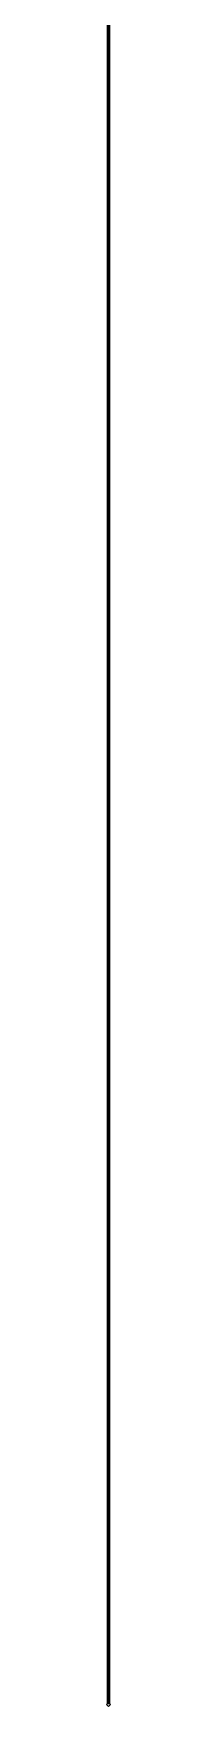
# Model space of a CAD drawing. Extents: x -3.8 to 3.8, y -28.3 to 29.9.
# Drawn here: x -0.02 to 0.02, y -28.33 to -12.39 of the extents above; entities that cross this region are included whole.
import ezdxf

# ---------------------------------------------------------------- set-up
doc = ezdxf.new("R2010")
doc.units = 0
doc.layers.add('SUPERSTRUCTURE', color=3, linetype='CONTINUOUS')

msp = doc.modelspace()

# ---------------------------------------------------------------- linework, layer by layer
at = {"layer": 'SUPERSTRUCTURE'}
for points in [[(0, -28.3, 6.88), (-0.01, -28.3, 6.89), (-0.01, -5.47, 13.58), (0, -5.47, 13.57)], [(-0.01, -28.3, 6.89), (0, -28.3, 6.9), (0, -5.47, 13.59), (-0.01, -5.47, 13.58)], [(0.01, -28.3, 6.89), (0, -28.3, 6.88), (0, -5.47, 13.57), (0.01, -5.47, 13.58)], [(0, -28.3, 6.9), (0.01, -28.3, 6.89), (0.01, -5.47, 13.58), (0, -5.47, 13.59)], [(0, -28.29, 3.98), (-0.02, -28.31, 3.98), (-0.02, -28.31, 7.03), (0, -28.29, 7.03)], [(0, -28.29, 7.03), (-0.02, -28.31, 7.03), (0, -28.33, 7.03), (0.02, -28.31, 7.03)], [(-0.02, -28.31, 3.98), (0, -28.33, 3.98), (0, -28.33, 7.03), (-0.02, -28.31, 7.03)], [(0.02, -28.31, 3.98), (0, -28.29, 3.98), (0, -28.29, 7.03), (0.02, -28.31, 7.03)], [(0, -28.33, 3.98), (0.02, -28.31, 3.98), (0.02, -28.31, 7.03), (0, -28.33, 7.03)]]:
    msp.add_3dface(points, dxfattribs=at)

doc.saveas('drawing.dxf')
